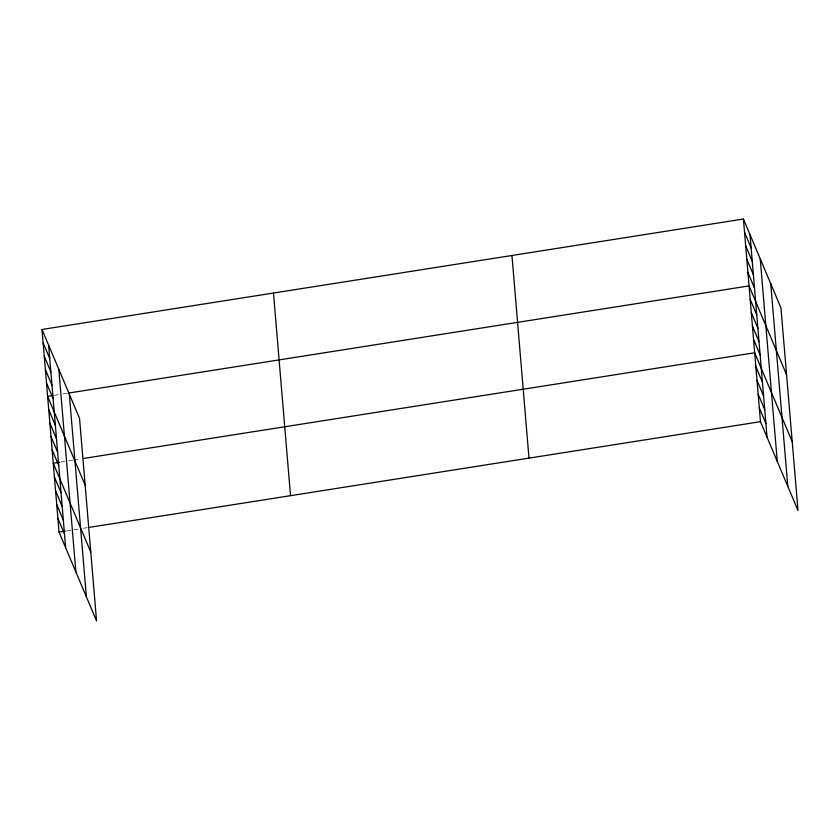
<?xml version="1.0" encoding="UTF-8"?>
<svg xmlns="http://www.w3.org/2000/svg" width="840" height="840" viewBox="0 0 840 840"><rect width="100%" height="100%" fill="white"/><g stroke="black" fill="none" stroke-linecap="round" stroke-linejoin="round"><path stroke-width="0.63" stroke-dasharray="4.2 3.15" d="M54.054 395.346L59.199 394.538M63.063 393.929L66.916 393.32M60.974 462.011L64.827 461.401M68.691 460.803L72.545 460.194M73.826 459.984L80.262 458.976M66.77 530.912L78.341 529.085M83.486 528.276L87.339 527.667"/><path stroke-width="1.26" d="M42 329.49L79.527 418.331L96.579 620.97L59.052 532.13L42 329.49L743.421 219.03L780.948 307.87L798 510.51L760.473 421.669L743.421 219.03M52.773 395.546L47.628 396.354L85.155 485.205M68.198 393.12L749.049 285.905L786.576 374.745M59.682 462.221L53.256 463.229L90.783 552.069M84.115 458.367L754.677 352.769L792.204 441.62M59.052 532.13L65.489 531.111M89.912 527.268L760.473 421.669M744.545 232.407L751.139 248.031M745.668 245.784L752.273 261.408M746.792 259.151L753.396 274.774M747.915 272.528L754.52 288.151M750.173 299.271L756.767 314.906M751.296 312.648L757.9 328.272M752.42 326.025L759.024 341.649M753.543 339.402L760.148 355.026M755.832 366.555L762.437 382.179M756.987 380.331L763.591 395.955M758.153 394.107L764.757 409.731M759.308 407.894L765.912 423.518M43.123 342.856L49.728 358.491M44.247 356.233L50.852 371.858M45.381 369.611L51.975 385.235M46.505 382.988L53.099 398.612M48.752 409.731L55.356 425.355M49.875 423.108L56.48 438.732M51.009 436.485L57.603 452.109M52.133 449.852L58.727 465.476M54.411 477.005L61.016 492.629M55.577 490.791L62.171 506.415M56.732 504.567L63.336 520.191M57.897 518.343L64.491 533.967M770.742 283.71L787.794 486.35M760.221 258.815L777.273 461.454M750.015 234.654L767.067 437.294M511.949 255.486L529 458.115M273.473 293.034L290.524 495.673M69.321 394.17L86.373 596.809M58.81 369.274L75.862 571.914M48.605 345.114L65.657 547.754"/></g></svg>
